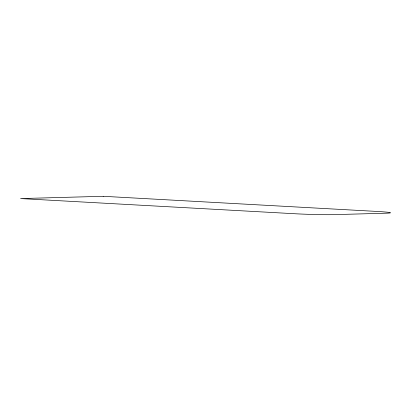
<?xml version="1.0" encoding="UTF-8"?>
<svg xmlns="http://www.w3.org/2000/svg" width="411" height="411" viewBox="0 0 411 411"><rect width="100%" height="100%" fill="white"/><g stroke="black" fill="none" stroke-linecap="round" stroke-linejoin="round"><path stroke-width="0.62" d="M103.197 196.294L20.55 198.57L293.803 213.684A29.047 1.063 1.9 0 0 333.67 214.645L386.263 213.196A29.047 1.063 1.9 0 0 376.45 211.408L103.197 196.294"/></g></svg>
